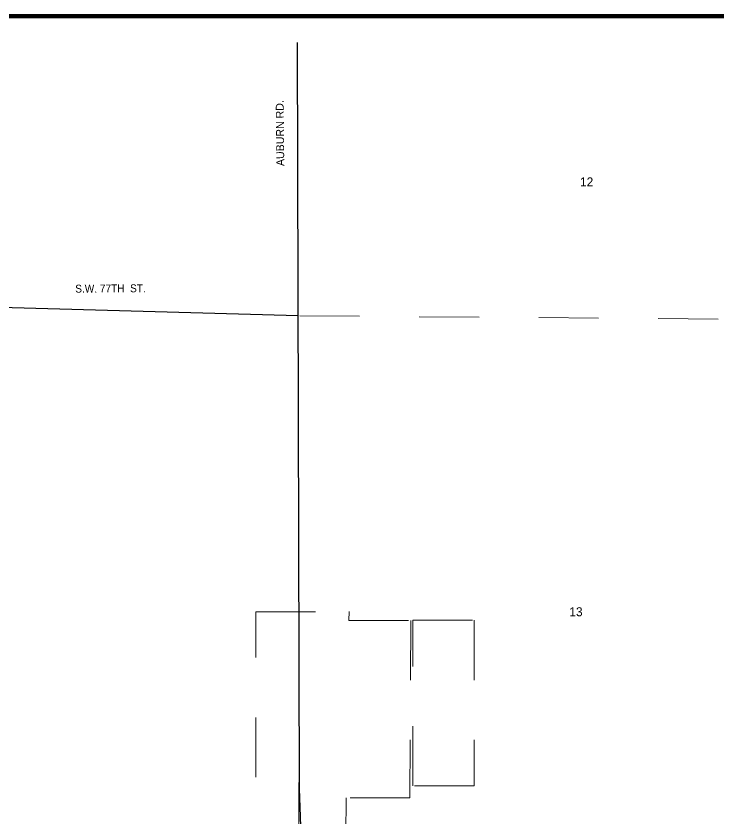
# Model space of a CAD drawing. Extents: x -4.25 to 0.15, y -11.26 to -7.33.
# Drawn here: x -2.731 to -1.557, y -8.666 to -7.325 of the extents above; entities that cross this region are included whole.
import ezdxf
from ezdxf.enums import TextEntityAlignment as Align

# ---------------------------------------------------------------- set-up
doc = ezdxf.new("R2010")
doc.units = 0
doc.header["$LTSCALE"] = 0.0061
doc.linetypes.add('LONG_DASHED', pattern=[7.5, 6, -1.5])
doc.linetypes.add('MEDIUM_DASHED', pattern=[4.5, 3, -1.5])
for name, color, linetype, lineweight in [('14', 7, 'Continuous', 25), ('15', 7, 'MEDIUM_DASHED', 13), ('4', 7, 'LONG_DASHED', 13), ('48', 7, 'Continuous', 106)]:
    doc.layers.add(name, color=color, linetype=linetype, lineweight=lineweight)
doc.layers.add('45', color=7, linetype='Continuous')
doc.layers.add('49', color=7, linetype='Continuous')

msp = doc.modelspace()

# ---------------------------------------------------------------- linework, layer by layer
at = {"layer": '14'}
msp.add_line((-2.258333, -7.827083), (-2.757576, -7.813447), dxfattribs=at)
msp.add_lwpolyline([(-2.259848, -7.369508), (-2.256818, -8.618561), (-2.249621, -8.824811), (-2.246023, -8.833333), (-2.239773, -8.840909), (-2.227462, -8.874053), (-2.229356, -9.812879)], dxfattribs=at)
at = {"layer": '15'}
for p, q in [((-2.255682, -7.827083), (-0.787689, -7.838826)), ((-2.257197, -8.608523), (-2.26553, -10.587879))]:
    msp.add_line(p, q, dxfattribs=at)
at = {"layer": '4'}
for points in [[(-2.500947, -8.800379), (-2.329356, -8.799621), (-2.329167, -8.322917), (-2.173295, -8.322538), (-2.173485, -8.337311)], [(-2.173485, -8.337311), (-2.069886, -8.337311), (-2.071591, -8.634659), (-2.177841, -8.634659), (-2.181061, -8.840152)]]:
    msp.add_lwpolyline(points, dxfattribs=at)
msp.add_lwpolyline([(-2.066667, -8.337121), (-1.963826, -8.337121), (-1.963826, -8.614394), (-2.066667, -8.614394)], close=True, dxfattribs=at)
at = {"layer": '48'}
msp.add_lwpolyline([(-4.251894, -11.207765), (-4.251894, -7.325189), (-0.369318, -7.325189), (-0.369318, -11.207765)], close=True, dxfattribs=at)

# ---------------------------------------------------------------- texts
at = {"layer": '45'}
for s, p in [('12', (-1.775568, -7.610417)), ('13', (-1.793466, -8.330303))]:
    msp.add_text(s, height=0.015, dxfattribs=at).set_placement(p, align=Align.CENTER)
at = {"layer": '49'}
msp.add_text('AUBURN RD.', height=0.01326, rotation=90.595, dxfattribs=at).set_placement((-2.282181, -7.521186), align=Align.CENTER)
at = {"layer": '49', "width": 0.95}
msp.add_text('S.W. 77TH  ST.', height=0.01326, rotation=0.381, dxfattribs=at).set_placement((-2.572487, -7.788053), align=Align.CENTER)

doc.saveas('drawing.dxf')
